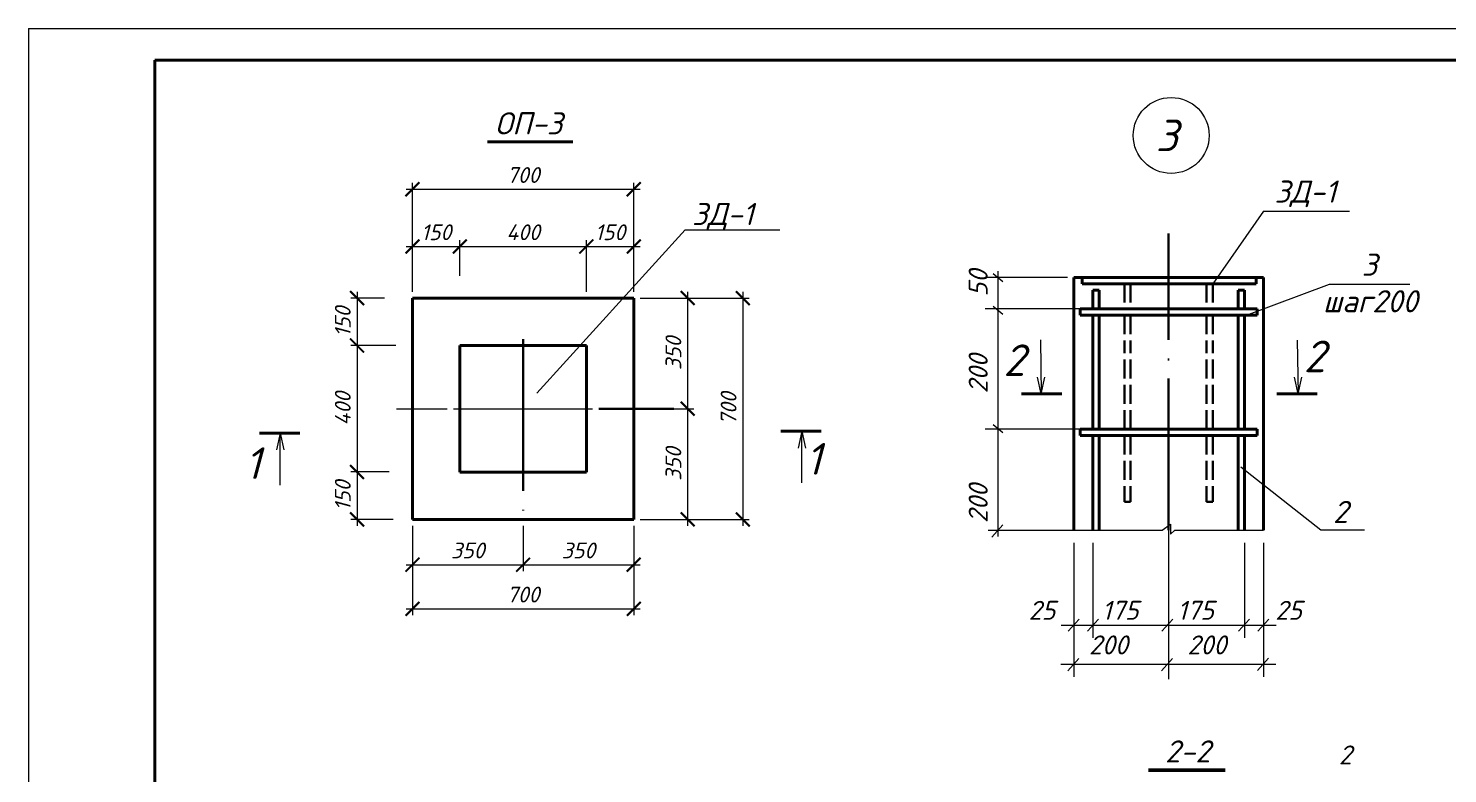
# Model space of a CAD drawing. Extents: x 108150 to 142535, y -18867 to -9422.
# Drawn here: x 136147.7 to 136372.2, y -16212.8 to -16095 of the extents above; entities that cross this region are included whole.
import ezdxf

# ---------------------------------------------------------------- set-up
doc = ezdxf.new("R2010")
doc.units = 0
doc.header["$MEASUREMENT"] = 0
doc.header["$PDMODE"] = 32
doc.header["$PDSIZE"] = 0.6
doc.linetypes.add('ACAD_ISO04W100', pattern=[30, 24, -3, 0, -3])
doc.linetypes.add('штриховая2', pattern=[9.525, 6.35, -3.175])
for name, color, linetype, lineweight in [('Выносные', 8, 'Continuous', 15), ('Главные', 1, 'Continuous', 40), ('надписи', 2, 'Continuous', 15), ('Осевые', 8, 'ACAD_ISO04W100', 30), ('Основные', 4, 'Continuous', 40), ('Пунктирные', 253, 'штриховая2', 30), ('РАЗМЕРЫ', 8, 'Continuous', 30), ('Размеры1', 252, 'Continuous', 15), ('Текст', 2, 'Continuous', 15)]:
    doc.layers.add(name, color=color, linetype=linetype, lineweight=lineweight)
doc.styles.add('ГОСТ', font='isocpeur.ttf', dxfattribs={"oblique": 15, "height": 2.5})
doc.styles.add('ГОСТ3', font='isocpeur.ttf', dxfattribs={"oblique": 15, "height": 3})
doc.styles.add('ГОСТ3.5', font='isocpeur.ttf', dxfattribs={"oblique": 15, "height": 3.5})
doc.linetypes.add('388', pattern='A,2,[1,a,S=0.2,R=0,X=0,Y=0],2', length=4)
doc.dimstyles.new('20', dxfattribs={"dimtxt": 3.5, "dimasz": 2.2, "dimexe": 1, "dimexo": 1, "dimgap": 1, "dimtad": 1, "dimdec": 0, "dimlfac": 20, "dimtxsty": 'ГОСТ', "dimblk": 'ARCHTICK', "dimcen": 3, "dimdle": 1, "dimclrd": 256, "dimclre": 256, "dimclrt": 2, "dimadec": 0, "dimazin": 0, "dimtfac": 1, "dimtdec": 0, "dimtmove": 1, "dimatfit": 3, "dimfxl": 3, "dimlwd": -1, "dimlwe": -1, "dimarcsym": 0})

# ---------------------------------------------------------------- blocks, each defined once
blk = doc.blocks.new('_ArchTick')
at = {"color": 0, "linetype": 'ByBlock', "const_width": 0.15}
blk.add_lwpolyline([(-0.5, -0.5), (0.5, 0.5)], dxfattribs=at)
blk = doc.blocks.new('*D3315')
at = {"layer": 'Defpoints', "color": 0, "lineweight": 0, "ltscale": 10, "transparency": 16777216}
for p in [(136215.96, -16129.45), (136215.96, -16135.11), (136208.46, -16137.61)]:
    blk.add_point(p, dxfattribs=at)
at = {"layer": 'Размеры1', "ltscale": 10, "transparency": 16777216}
for p, q in [((136207.46, -16129.45), (136216.96, -16129.45)), ((136208.46, -16136.61), (136208.46, -16128.45)), ((136215.96, -16134.11), (136215.96, -16128.45))]:
    blk.add_line(p, q, dxfattribs=at)
at = {"layer": 'Размеры1', "ltscale": 10, "transparency": 16777216, "xscale": 2.2, "yscale": 2.2, "zscale": 2.2, "rotation": 180}
blk.add_blockref('_ArchTick', (136208.46, -16129.45), dxfattribs=at)
at = {"layer": 'Размеры1', "ltscale": 10, "transparency": 16777216, "xscale": 2.2, "yscale": 2.2, "zscale": 2.2}
blk.add_blockref('_ArchTick', (136215.96, -16129.45), dxfattribs=at)
at = {"layer": 'Размеры1', "color": 2, "lineweight": 25, "ltscale": 10, "transparency": 16777216, "insert": (136212.21, -16127.2), "char_height": 2.5, "attachment_point": 5, "style": 'ГОСТ'}
blk.add_mtext('150', dxfattribs=at)
blk = doc.blocks.new('*D3316')
at = {"layer": 'Defpoints', "color": 0, "lineweight": 0, "ltscale": 10, "transparency": 16777216}
for p in [(136235.96, -16129.45), (136215.96, -16132.68), (136235.96, -16133.74)]:
    blk.add_point(p, dxfattribs=at)
at = {"layer": 'Размеры1', "ltscale": 10, "transparency": 16777216}
for p, q in [((136214.96, -16129.45), (136236.96, -16129.45)), ((136215.96, -16131.68), (136215.96, -16128.45)), ((136235.96, -16132.74), (136235.96, -16128.45))]:
    blk.add_line(p, q, dxfattribs=at)
at = {"layer": 'Размеры1', "ltscale": 10, "transparency": 16777216, "xscale": 2.2, "yscale": 2.2, "zscale": 2.2, "rotation": 180}
blk.add_blockref('_ArchTick', (136215.96, -16129.45), dxfattribs=at)
at = {"layer": 'Размеры1', "ltscale": 10, "transparency": 16777216, "xscale": 2.2, "yscale": 2.2, "zscale": 2.2}
blk.add_blockref('_ArchTick', (136235.96, -16129.45), dxfattribs=at)
at = {"layer": 'Размеры1', "color": 2, "lineweight": 25, "ltscale": 10, "transparency": 16777216, "insert": (136225.96, -16127.2), "char_height": 2.5, "attachment_point": 5, "style": 'ГОСТ'}
blk.add_mtext('400', dxfattribs=at)
blk = doc.blocks.new('*D3317')
at = {"layer": 'Defpoints', "color": 0, "lineweight": 0, "ltscale": 10, "transparency": 16777216}
for p in [(136243.46, -16129.45), (136243.46, -16135.11), (136235.96, -16137.61)]:
    blk.add_point(p, dxfattribs=at)
at = {"layer": 'Размеры1', "ltscale": 10, "transparency": 16777216}
for p, q in [((136234.96, -16129.45), (136244.46, -16129.45)), ((136235.96, -16136.61), (136235.96, -16128.45)), ((136243.46, -16134.11), (136243.46, -16128.45))]:
    blk.add_line(p, q, dxfattribs=at)
at = {"layer": 'Размеры1', "ltscale": 10, "transparency": 16777216, "xscale": 2.2, "yscale": 2.2, "zscale": 2.2, "rotation": 180}
blk.add_blockref('_ArchTick', (136235.96, -16129.45), dxfattribs=at)
at = {"layer": 'Размеры1', "ltscale": 10, "transparency": 16777216, "xscale": 2.2, "yscale": 2.2, "zscale": 2.2}
blk.add_blockref('_ArchTick', (136243.46, -16129.45), dxfattribs=at)
at = {"layer": 'Размеры1', "color": 2, "lineweight": 25, "ltscale": 10, "transparency": 16777216, "insert": (136239.71, -16127.2), "char_height": 2.5, "attachment_point": 5, "style": 'ГОСТ'}
blk.add_mtext('150', dxfattribs=at)
blk = doc.blocks.new('*D3318')
at = {"layer": 'Defpoints', "color": 0, "lineweight": 0, "ltscale": 10, "transparency": 16777216}
for p in [(136243.46, -16120.4), (136208.46, -16137.61), (136243.46, -16137.61)]:
    blk.add_point(p, dxfattribs=at)
at = {"layer": 'Размеры1', "ltscale": 10, "transparency": 16777216}
for p, q in [((136207.46, -16120.4), (136244.46, -16120.4)), ((136208.46, -16136.61), (136208.46, -16119.4)), ((136243.46, -16136.61), (136243.46, -16119.4))]:
    blk.add_line(p, q, dxfattribs=at)
at = {"layer": 'Размеры1', "ltscale": 10, "transparency": 16777216, "xscale": 2.2, "yscale": 2.2, "zscale": 2.2, "rotation": 180}
blk.add_blockref('_ArchTick', (136208.46, -16120.4), dxfattribs=at)
at = {"layer": 'Размеры1', "ltscale": 10, "transparency": 16777216, "xscale": 2.2, "yscale": 2.2, "zscale": 2.2}
blk.add_blockref('_ArchTick', (136243.46, -16120.4), dxfattribs=at)
at = {"layer": 'Размеры1', "color": 2, "lineweight": 25, "ltscale": 10, "transparency": 16777216, "insert": (136225.96, -16118.15), "char_height": 2.5, "attachment_point": 5, "style": 'ГОСТ'}
blk.add_mtext('700', dxfattribs=at)
blk = doc.blocks.new('*D3319')
at = {"layer": 'Defpoints', "color": 0, "lineweight": 0, "ltscale": 10, "transparency": 16777216}
for p in [(136208.46, -16172.61), (136225.96, -16172.61), (136225.96, -16179.77)]:
    blk.add_point(p, dxfattribs=at)
at = {"layer": 'Размеры1', "ltscale": 10, "transparency": 16777216}
for p, q in [((136208.46, -16173.61), (136208.46, -16180.77)), ((136225.96, -16173.61), (136225.96, -16180.77)), ((136207.46, -16179.77), (136226.96, -16179.77))]:
    blk.add_line(p, q, dxfattribs=at)
at = {"layer": 'Размеры1', "ltscale": 10, "transparency": 16777216, "xscale": 2.2, "yscale": 2.2, "zscale": 2.2, "rotation": 180}
blk.add_blockref('_ArchTick', (136208.46, -16179.77), dxfattribs=at)
at = {"layer": 'Размеры1', "ltscale": 10, "transparency": 16777216, "xscale": 2.2, "yscale": 2.2, "zscale": 2.2}
blk.add_blockref('_ArchTick', (136225.96, -16179.77), dxfattribs=at)
at = {"layer": 'Размеры1', "color": 2, "lineweight": 25, "ltscale": 10, "transparency": 16777216, "insert": (136217.21, -16177.52), "char_height": 2.5, "attachment_point": 5, "style": 'ГОСТ'}
blk.add_mtext('350', dxfattribs=at)
blk = doc.blocks.new('*D3320')
at = {"layer": 'Defpoints', "color": 0, "lineweight": 0, "ltscale": 10, "transparency": 16777216}
for p in [(136225.96, -16172.61), (136243.46, -16172.61), (136243.46, -16179.77)]:
    blk.add_point(p, dxfattribs=at)
at = {"layer": 'Размеры1', "ltscale": 10, "transparency": 16777216}
for p, q in [((136225.96, -16173.61), (136225.96, -16180.77)), ((136243.46, -16173.61), (136243.46, -16180.77)), ((136224.96, -16179.77), (136244.46, -16179.77))]:
    blk.add_line(p, q, dxfattribs=at)
at = {"layer": 'Размеры1', "ltscale": 10, "transparency": 16777216, "xscale": 2.2, "yscale": 2.2, "zscale": 2.2, "rotation": 180}
blk.add_blockref('_ArchTick', (136225.96, -16179.77), dxfattribs=at)
at = {"layer": 'Размеры1', "ltscale": 10, "transparency": 16777216, "xscale": 2.2, "yscale": 2.2, "zscale": 2.2}
blk.add_blockref('_ArchTick', (136243.46, -16179.77), dxfattribs=at)
at = {"layer": 'Размеры1', "color": 2, "lineweight": 25, "ltscale": 10, "transparency": 16777216, "insert": (136234.71, -16177.52), "char_height": 2.5, "attachment_point": 5, "style": 'ГОСТ'}
blk.add_mtext('350', dxfattribs=at)
blk = doc.blocks.new('*D3321')
at = {"layer": 'Defpoints', "color": 0, "lineweight": 0, "ltscale": 10, "transparency": 16777216}
for p in [(136208.46, -16179.77), (136243.46, -16179.77), (136243.46, -16186.74)]:
    blk.add_point(p, dxfattribs=at)
at = {"layer": 'Размеры1', "ltscale": 10, "transparency": 16777216}
for p, q in [((136208.46, -16180.77), (136208.46, -16187.74)), ((136243.46, -16180.77), (136243.46, -16187.74)), ((136207.46, -16186.74), (136244.46, -16186.74))]:
    blk.add_line(p, q, dxfattribs=at)
at = {"layer": 'Размеры1', "ltscale": 10, "transparency": 16777216, "xscale": 2.2, "yscale": 2.2, "zscale": 2.2, "rotation": 180}
blk.add_blockref('_ArchTick', (136208.46, -16186.74), dxfattribs=at)
at = {"layer": 'Размеры1', "ltscale": 10, "transparency": 16777216, "xscale": 2.2, "yscale": 2.2, "zscale": 2.2}
blk.add_blockref('_ArchTick', (136243.46, -16186.74), dxfattribs=at)
at = {"layer": 'Размеры1', "color": 2, "lineweight": 25, "ltscale": 10, "transparency": 16777216, "insert": (136225.96, -16184.49), "char_height": 2.5, "attachment_point": 5, "style": 'ГОСТ'}
blk.add_mtext('700', dxfattribs=at)
blk = doc.blocks.new('*D3322')
at = {"layer": 'Defpoints', "color": 0, "lineweight": 0, "ltscale": 10, "transparency": 16777216}
for p in [(136205.02, -16137.61), (136199.69, -16145.11), (136206.83, -16145.11)]:
    blk.add_point(p, dxfattribs=at)
at = {"layer": 'Размеры1', "ltscale": 10, "transparency": 16777216}
for p, q in [((136199.69, -16136.61), (136199.69, -16146.11)), ((136204.02, -16137.61), (136198.69, -16137.61)), ((136205.83, -16145.11), (136198.69, -16145.11))]:
    blk.add_line(p, q, dxfattribs=at)
at = {"layer": 'Размеры1', "ltscale": 10, "transparency": 16777216, "xscale": 2.2, "yscale": 2.2, "zscale": 2.2}
for p, rotation in [((136199.69, -16137.61), 90), ((136199.69, -16145.11), 270)]:
    blk.add_blockref('_ArchTick', p, dxfattribs=dict(at, rotation=rotation))
at = {"layer": 'Размеры1', "color": 2, "lineweight": 25, "ltscale": 10, "transparency": 16777216, "insert": (136197.44, -16141.36), "char_height": 2.5, "attachment_point": 5, "rotation": 90, "style": 'ГОСТ'}
blk.add_mtext('150', dxfattribs=at)
blk = doc.blocks.new('*D3323')
at = {"layer": 'Defpoints', "color": 0, "lineweight": 0, "ltscale": 10, "transparency": 16777216}
for p in [(136205.86, -16145.11), (136199.69, -16165.11), (136205.78, -16165.11)]:
    blk.add_point(p, dxfattribs=at)
at = {"layer": 'Размеры1', "ltscale": 10, "transparency": 16777216}
for p, q in [((136204.86, -16145.11), (136198.69, -16145.11)), ((136199.69, -16144.11), (136199.69, -16166.11)), ((136204.78, -16165.11), (136198.69, -16165.11))]:
    blk.add_line(p, q, dxfattribs=at)
at = {"layer": 'Размеры1', "ltscale": 10, "transparency": 16777216, "xscale": 2.2, "yscale": 2.2, "zscale": 2.2}
for p, rotation in [((136199.69, -16145.11), 90), ((136199.69, -16165.11), 270)]:
    blk.add_blockref('_ArchTick', p, dxfattribs=dict(at, rotation=rotation))
at = {"layer": 'Размеры1', "color": 2, "lineweight": 25, "ltscale": 10, "transparency": 16777216, "insert": (136197.44, -16155.11), "char_height": 2.5, "attachment_point": 5, "rotation": 90, "style": 'ГОСТ'}
blk.add_mtext('400', dxfattribs=at)
blk = doc.blocks.new('*D3324')
at = {"layer": 'Defpoints', "color": 0, "lineweight": 0, "ltscale": 10, "transparency": 16777216}
for p in [(136205.78, -16165.11), (136199.69, -16172.61), (136206.42, -16172.61)]:
    blk.add_point(p, dxfattribs=at)
at = {"layer": 'Размеры1', "ltscale": 10, "transparency": 16777216}
for p, q in [((136204.78, -16165.11), (136198.69, -16165.11)), ((136199.69, -16164.11), (136199.69, -16173.61)), ((136205.42, -16172.61), (136198.69, -16172.61))]:
    blk.add_line(p, q, dxfattribs=at)
at = {"layer": 'Размеры1', "ltscale": 10, "transparency": 16777216, "xscale": 2.2, "yscale": 2.2, "zscale": 2.2}
for p, rotation in [((136199.69, -16165.11), 90), ((136199.69, -16172.61), 270)]:
    blk.add_blockref('_ArchTick', p, dxfattribs=dict(at, rotation=rotation))
at = {"layer": 'Размеры1', "color": 2, "lineweight": 25, "ltscale": 10, "transparency": 16777216, "insert": (136197.44, -16168.86), "char_height": 2.5, "attachment_point": 5, "rotation": 90, "style": 'ГОСТ'}
blk.add_mtext('150', dxfattribs=at)
blk = doc.blocks.new('*D3325')
at = {"layer": 'Defpoints', "color": 0, "lineweight": 0, "ltscale": 10, "transparency": 16777216}
for p in [(136243.46, -16137.61), (136243.46, -16155.11), (136251.98, -16155.11)]:
    blk.add_point(p, dxfattribs=at)
at = {"layer": 'Размеры1', "ltscale": 10, "transparency": 16777216}
for p, q in [((136251.98, -16136.61), (136251.98, -16156.11)), ((136244.46, -16137.61), (136252.98, -16137.61)), ((136244.46, -16155.11), (136252.98, -16155.11))]:
    blk.add_line(p, q, dxfattribs=at)
at = {"layer": 'Размеры1', "ltscale": 10, "transparency": 16777216, "xscale": 2.2, "yscale": 2.2, "zscale": 2.2}
for p, rotation in [((136251.98, -16137.61), 90), ((136251.98, -16155.11), 270)]:
    blk.add_blockref('_ArchTick', p, dxfattribs=dict(at, rotation=rotation))
at = {"layer": 'Размеры1', "color": 2, "lineweight": 25, "ltscale": 10, "transparency": 16777216, "insert": (136249.73, -16146.36), "char_height": 2.5, "attachment_point": 5, "rotation": 90, "style": 'ГОСТ'}
blk.add_mtext('350', dxfattribs=at)
blk = doc.blocks.new('*D3326')
at = {"layer": 'Defpoints', "color": 0, "lineweight": 0, "ltscale": 10, "transparency": 16777216}
for p in [(136243.46, -16155.11), (136243.46, -16172.61), (136251.98, -16172.61)]:
    blk.add_point(p, dxfattribs=at)
at = {"layer": 'Размеры1', "ltscale": 10, "transparency": 16777216}
for p, q in [((136251.98, -16154.11), (136251.98, -16173.61)), ((136244.46, -16155.11), (136252.98, -16155.11)), ((136244.46, -16172.61), (136252.98, -16172.61))]:
    blk.add_line(p, q, dxfattribs=at)
at = {"layer": 'Размеры1', "ltscale": 10, "transparency": 16777216, "xscale": 2.2, "yscale": 2.2, "zscale": 2.2}
for p, rotation in [((136251.98, -16155.11), 90), ((136251.98, -16172.61), 270)]:
    blk.add_blockref('_ArchTick', p, dxfattribs=dict(at, rotation=rotation))
at = {"layer": 'Размеры1', "color": 2, "lineweight": 25, "ltscale": 10, "transparency": 16777216, "insert": (136249.73, -16163.86), "char_height": 2.5, "attachment_point": 5, "rotation": 90, "style": 'ГОСТ'}
blk.add_mtext('350', dxfattribs=at)
blk = doc.blocks.new('*D3327')
at = {"layer": 'Defpoints', "color": 0, "lineweight": 0, "ltscale": 10, "transparency": 16777216}
for p in [(136251.98, -16137.61), (136251.98, -16172.61), (136260.71, -16172.61)]:
    blk.add_point(p, dxfattribs=at)
at = {"layer": 'Размеры1', "ltscale": 10, "transparency": 16777216}
for p, q in [((136260.71, -16136.61), (136260.71, -16173.61)), ((136252.98, -16137.61), (136261.71, -16137.61)), ((136252.98, -16172.61), (136261.71, -16172.61))]:
    blk.add_line(p, q, dxfattribs=at)
at = {"layer": 'Размеры1', "ltscale": 10, "transparency": 16777216, "xscale": 2.2, "yscale": 2.2, "zscale": 2.2}
for p, rotation in [((136260.71, -16137.61), 90), ((136260.71, -16172.61), 270)]:
    blk.add_blockref('_ArchTick', p, dxfattribs=dict(at, rotation=rotation))
at = {"layer": 'Размеры1', "color": 2, "lineweight": 25, "ltscale": 10, "transparency": 16777216, "insert": (136258.46, -16155.11), "char_height": 2.5, "attachment_point": 5, "rotation": 90, "style": 'ГОСТ'}
blk.add_mtext('700', dxfattribs=at)

msp = doc.modelspace()

# ---------------------------------------------------------------- linework, layer by layer
at = {"layer": 'Выносные'}
for p, q in [((136147.7125, -16094.9608), (136567.7125, -16094.9608)), ((136147.7125, -16094.9608), (136147.7125, -16391.9608)), ((136343.0424, -16123.885), (136335.0487, -16135.3304)), ((136343.0424, -16123.885), (136356.6571, -16123.885)), ((136228.1366, -16152.6388), (136251.5691, -16126.8081)), ((136251.5691, -16126.8081), (136266.5829, -16126.8081)), ((136312.0487, -16134.3304), (136299.0487, -16134.3304)), ((136300.3241, -16133.7364), (136301.8233, -16134.9985)), ((136301.0487, -16133.3304), (136301.0487, -16175.3304)), ((136340.3767, -16140.3304), (136353.5062, -16135.4178)), ((136353.5062, -16135.4178), (136366.192, -16135.4178)), ((136300.3241, -16138.9006), (136301.8233, -16140.1627)), ((136314.0487, -16139.3304), (136299.0487, -16139.3304)), ((136307.8028, -16144.1962), (136307.891, -16152.7718)), ((136348.3743, -16144.2693), (136348.5492, -16152.7718)), ((136307.891, -16152.7718), (136307.3048, -16150.1089)), ((136307.891, -16152.7718), (136308.462, -16150.1089)), ((136348.5492, -16152.7718), (136347.9631, -16150.1089)), ((136348.5492, -16152.7718), (136349.1203, -16150.1089)), ((136205.9587, -16155.1127), (136213.9587, -16155.1127)), ((136214.9587, -16155.1127), (136236.9587, -16155.1127)), ((136187.5518, -16158.9642), (136186.9808, -16161.6271)), ((136187.5518, -16167.2088), (136187.5518, -16158.9642)), ((136187.5518, -16158.9642), (136188.1379, -16161.6271)), ((136270.0212, -16158.6633), (136269.4502, -16161.3262)), ((136270.0212, -16166.8198), (136270.0212, -16158.6633)), ((136270.0212, -16158.6633), (136270.6074, -16161.3262)), ((136314.0487, -16158.3304), (136299.0487, -16158.3304)), ((136300.3241, -16157.6211), (136301.8233, -16158.8831)), ((136339.481, -16164.2976), (136352.1449, -16174.2789)), ((136299.5046, -16174.3304), (136327.0487, -16174.3304)), ((136301.8399, -16173.4689), (136300.0919, -16175.4025)), ((136327.0487, -16174.3304), (136328.3298, -16173.3797)), ((136328.0487, -16174.3304), (136328.0487, -16189.3304)), ((136328.3298, -16173.3797), (136328.3298, -16174.9572)), ((136328.3298, -16174.9572), (136329.0487, -16174.3107)), ((136329.0487, -16174.3304), (136343.0487, -16174.3304)), ((136352.1449, -16174.2789), (136359.0396, -16174.2789)), ((136301.0487, -16175.3304), (136301.0487, -16175.3304)), ((136313.0487, -16176.3304), (136313.0487, -16197.5206)), ((136316.0487, -16176.3304), (136316.0487, -16191.3304)), ((136340.0487, -16176.3304), (136340.0487, -16191.3304)), ((136343.0487, -16176.3304), (136343.0487, -16197.4813)), ((136313.9067, -16188.369), (136312.1587, -16190.3025)), ((136316.9656, -16188.369), (136315.2176, -16190.3025)), ((136328.7402, -16188.369), (136326.9922, -16190.3025)), ((136340.8288, -16188.369), (136339.0808, -16190.3025)), ((136343.8878, -16188.369), (136342.1398, -16190.3025)), ((136311.0487, -16189.3304), (136345.0487, -16189.3304)), ((136328.0487, -16189.3304), (136328.0487, -16197.8594)), ((136313.8659, -16194.618), (136312.118, -16196.5515)), ((136328.6799, -16194.618), (136326.9319, -16196.5515)), ((136343.8471, -16194.5712), (136342.0991, -16196.5047)), ((136311.008, -16195.522), (136345.008, -16195.522))]:
    msp.add_line(p, q, dxfattribs=at)
msp.add_circle((136328.4622, -16111.8926), 6, dxfattribs=at)
at = {"layer": 'Главные'}
for p, q in [((136304.8011, -16152.7718), (136311.174, -16152.7718)), ((136345.1544, -16152.7718), (136351.5272, -16152.7718)), ((136190.6417, -16158.9642), (136184.2688, -16158.9642)), ((136273.1111, -16158.6633), (136266.7382, -16158.6633))]:
    msp.add_line(p, q, dxfattribs=at)
at = {"layer": 'Осевые'}
for p, q in [((136328.0487, -16174.3304), (136328.0487, -16127.4008)), ((136225.9587, -16144.1127), (136225.9587, -16166.1127)), ((136225.9587, -16144.1127), (136225.9587, -16173.9512)), ((136237.9587, -16155.1127), (136249.8023, -16155.1127))]:
    msp.add_line(p, q, dxfattribs=at)
at = {"layer": 'Основные'}
for p, q in [((136167.7125, -16099.9608), (136562.7125, -16099.9608)), ((136167.7125, -16099.9608), (136167.7125, -16386.9608)), ((136313.0487, -16134.3304), (136343.0487, -16134.3304)), ((136313.0487, -16134.3304), (136313.0487, -16174.3304)), ((136314.3648, -16135.3304), (136314.3648, -16134.3304)), ((136341.9226, -16135.3304), (136341.9226, -16134.3304)), ((136343.0487, -16134.3304), (136343.0487, -16174.3304)), ((136318.0487, -16135.3304), (136314.3648, -16135.3304)), ((136317.0487, -16136.3304), (136316.0487, -16136.3304)), ((136316.0487, -16136.3304), (136316.0487, -16139.3304)), ((136317.0487, -16136.3304), (136317.0487, -16139.3304)), ((136318.0487, -16135.3304), (136338.0487, -16135.3304)), ((136338.0487, -16135.3304), (136341.9226, -16135.3304)), ((136339.0487, -16136.3304), (136339.0487, -16139.3304)), ((136339.0487, -16136.3304), (136340.0487, -16136.3304)), ((136340.0487, -16136.3304), (136340.0487, -16139.3304)), ((136208.4587, -16137.6127), (136208.4587, -16172.6127)), ((136243.4587, -16137.6127), (136208.4587, -16137.6127)), ((136243.4587, -16137.6127), (136243.4587, -16172.6127)), ((136314.0487, -16139.3304), (136342.0487, -16139.3304)), ((136314.0487, -16139.3304), (136314.0487, -16140.3304)), ((136314.0487, -16140.3304), (136342.0487, -16140.3304)), ((136316.0487, -16140.3304), (136316.0487, -16158.3304)), ((136317.0487, -16140.3304), (136317.0487, -16158.3304)), ((136339.0487, -16140.3304), (136339.0487, -16158.3304)), ((136340.0487, -16140.3304), (136340.0487, -16158.3304)), ((136342.0487, -16139.3304), (136342.0487, -16140.3304)), ((136215.9587, -16145.1127), (136215.9587, -16165.1127)), ((136235.9587, -16145.1127), (136215.9587, -16145.1127)), ((136235.9587, -16145.1127), (136235.9587, -16165.1127)), ((136314.0487, -16158.3304), (136342.0487, -16158.3304)), ((136314.0487, -16158.3304), (136314.0487, -16159.3304)), ((136314.0487, -16159.3304), (136342.0487, -16159.3304)), ((136316.0487, -16159.3304), (136316.0487, -16174.3304)), ((136317.0487, -16159.3304), (136317.0487, -16174.3304)), ((136339.0487, -16159.3304), (136339.0487, -16174.3304)), ((136340.0487, -16159.3304), (136340.0487, -16174.3304)), ((136342.0487, -16158.3304), (136342.0487, -16159.3304)), ((136235.9587, -16165.1127), (136215.9587, -16165.1127)), ((136243.4587, -16172.6127), (136208.4587, -16172.6127))]:
    msp.add_line(p, q, dxfattribs=at)
at = {"layer": 'Пунктирные'}
for p, q in [((136321.0487, -16135.3304), (136321.0487, -16138.3304)), ((136322.0487, -16135.3304), (136322.0487, -16138.3304)), ((136334.0487, -16135.3304), (136334.0487, -16138.3304)), ((136335.0487, -16135.3304), (136335.0487, -16138.3304)), ((136321.0487, -16140.3304), (136321.0487, -16143.3304)), ((136322.0487, -16140.3304), (136322.0487, -16143.3304)), ((136334.0487, -16140.3304), (136334.0487, -16143.3304)), ((136335.0487, -16140.3304), (136335.0487, -16143.3304)), ((136321.0487, -16144.3304), (136321.0487, -16146.3304)), ((136322.0487, -16144.3304), (136322.0487, -16146.3304)), ((136334.0487, -16144.3304), (136334.0487, -16146.3304)), ((136335.0487, -16144.3304), (136335.0487, -16146.3304)), ((136321.0487, -16147.3304), (136321.0487, -16150.3304)), ((136322.0487, -16147.3304), (136322.0487, -16150.3304)), ((136334.0487, -16147.3304), (136334.0487, -16150.3304)), ((136335.0487, -16147.3304), (136335.0487, -16150.3304)), ((136321.0487, -16151.3304), (136321.0487, -16154.3304)), ((136322.0487, -16151.3304), (136322.0487, -16154.3304)), ((136334.0487, -16151.3304), (136334.0487, -16154.3304)), ((136335.0487, -16151.3304), (136335.0487, -16154.3304)), ((136321.0487, -16155.3304), (136321.0487, -16158.3304)), ((136322.0487, -16155.3304), (136322.0487, -16158.3304)), ((136334.0487, -16155.3304), (136334.0487, -16158.3304)), ((136335.0487, -16155.3304), (136335.0487, -16158.3304)), ((136321.0487, -16159.3304), (136321.0487, -16162.3304)), ((136322.0487, -16159.3304), (136322.0487, -16162.3304)), ((136334.0487, -16159.3304), (136334.0487, -16162.3304)), ((136335.0487, -16159.3304), (136335.0487, -16162.3304)), ((136321.0487, -16163.3304), (136321.0487, -16166.3304)), ((136322.0487, -16163.3304), (136322.0487, -16166.3304)), ((136334.0487, -16163.3304), (136334.0487, -16166.3304)), ((136335.0487, -16163.3304), (136335.0487, -16166.3304)), ((136321.0487, -16167.3304), (136321.0487, -16169.8236)), ((136322.0487, -16167.3304), (136322.0487, -16169.8236)), ((136334.0487, -16167.3304), (136334.0487, -16169.8236)), ((136335.0487, -16167.3304), (136335.0487, -16169.8236)), ((136321.0487, -16169.8236), (136322.0487, -16169.8236)), ((136334.0487, -16169.8236), (136335.0487, -16169.8236))]:
    msp.add_line(p, q, dxfattribs=at)
at = {"layer": 'РАЗМЕРЫ', "color": 2, "lineweight": 40}
msp.add_line((136220.3203, -16112.8774), (136233.799, -16112.8774), dxfattribs=at)
at = {"layer": 'РАЗМЕРЫ', "color": 2, "linetype": '388', "lineweight": 50}
msp.add_line((136324.8927, -16212.2519), (136336.9898, -16212.2519), dxfattribs=at)

# ---------------------------------------------------------------- texts
at = {"layer": 'надписи', "color": 2, "lineweight": 30, "oblique": 15}
for s, height, style, p in [('ОП-3', 3.5, 'ГОСТ', (136221.499, -16111.7259)), ('3', 5, 'ГОСТ', (136326.0186, -16114.3908)), ('ЗД-1', 3.5, 'ГОСТ', (136344.7978, -16122.5165)), ('ЗД-1', 3.5, 'ГОСТ', (136252.6621, -16126.0657)), ('3', 3.5, 'ГОСТ', (136358.5867, -16134.0747)), ('шаг200', 3.5, 'ГОСТ', (136352.4612, -16139.8602)), ('2', 5, 'ГОСТ', (136301.9257, -16149.9334)), ('2', 5, 'ГОСТ', (136349.4397, -16149.3288)), ('1', 5, 'ГОСТ', (136181.9677, -16166.2111)), ('1', 5, 'ГОСТ', (136270.6455, -16165.5324)), ('2', 3.5, 'ГОСТ', (136354.0478, -16173.1717)), ('25', 3, 'ГОСТ3', (136305.9044, -16188.4826)), ('175', 3, 'ГОСТ3', (136317.5094, -16188.4826)), ('175', 3, 'ГОСТ3', (136329.4369, -16188.4826)), ('25', 3, 'ГОСТ3', (136344.9103, -16188.4826)), ('200', 3, 'ГОСТ3', (136315.4601, -16193.9558)), ('200', 3, 'ГОСТ3', (136331.0273, -16193.9558)), ('2-2', 3.5, 'ГОСТ3.5', (136327.5017, -16211.0422))]:
    msp.add_text(s, height=height, dxfattribs=dict(at, style=style)).set_placement(p)
at = {"layer": 'надписи', "color": 2, "lineweight": 30, "style": 'ГОСТ3', "oblique": 15}
for s, p in [('50', (136299.4302, -16137.3686)), ('200', (136299.4302, -16152.667)), ('200', (136299.4302, -16173.182))]:
    msp.add_text(s, height=3, rotation=90, dxfattribs=at).set_placement(p)
at = {"layer": 'Текст', "color": 2, "lineweight": 30, "style": 'ГОСТ3', "oblique": 15}
msp.add_text('2', height=3, dxfattribs=at).set_placement((136354.9699, -16211.3503))

# ---------------------------------------------------------------- dimensions: what is measured, and where the dimension line sits
at = {"layer": 'Размеры1', "color": 253, "lineweight": 25, "ltscale": 10}
for base, p1, p2, picture, middle in [((136243.4587, -16120.4032), (136208.4587, -16137.6127), (136243.4587, -16137.6127), '*D3318', (136225.9587, -16118.1532)), ((136235.9587, -16129.4488), (136215.9587, -16132.6764), (136235.9587, -16133.7354), '*D3316', (136225.9587, -16127.1988)), ((136225.9587, -16179.7668), (136208.4587, -16172.6127), (136225.9587, -16172.6127), '*D3319', (136217.2087, -16177.5168)), ((136243.4587, -16179.7668), (136225.9587, -16172.6127), (136243.4587, -16172.6127), '*D3320', (136234.7087, -16177.5168)), ((136243.4587, -16186.7444), (136208.4587, -16179.7668), (136243.4587, -16179.7668), '*D3321', (136225.9587, -16184.4944))]:
    dim = msp.add_linear_dim(base=base, p1=p1, p2=p2, dimstyle='20', dxfattribs=at)
    dim.commit()
    dim.dimension.update_dxf_attribs({"geometry": picture, "text_midpoint": middle})
for base, p1, p2, picture, middle in [((136215.9587, -16129.4488), (136208.4587, -16137.6127), (136215.9587, -16135.1127), '*D3315', (136212.2087, -16129.4488)), ((136243.4587, -16129.4488), (136235.9587, -16137.6127), (136243.4587, -16135.1127), '*D3317', (136239.7087, -16129.4488))]:
    dim = msp.add_linear_dim(base=base, p1=p1, p2=p2, dimstyle='20', dxfattribs=at)
    dim.commit()
    dim.dimension.update_dxf_attribs({"geometry": picture, "text_midpoint": middle, "dimtype": 160})
for base, p1, p2, picture, middle in [((136199.6921, -16145.1127), (136205.0184, -16137.6127), (136206.8254, -16145.1127), '*D3322', (136199.6921, -16141.3627)), ((136199.6921, -16172.6127), (136205.7765, -16165.1127), (136206.4177, -16172.6127), '*D3324', (136199.6921, -16168.8627))]:
    dim = msp.add_linear_dim(base=base, p1=p1, p2=p2, angle=90, dimstyle='20', dxfattribs=at)
    dim.commit()
    dim.dimension.update_dxf_attribs({"geometry": picture, "text_midpoint": middle, "dimtype": 160})
for base, p1, p2, picture, middle in [((136251.9797, -16155.1127), (136243.4587, -16137.6127), (136243.4587, -16155.1127), '*D3325', (136249.7297, -16146.3627)), ((136260.712, -16172.6127), (136251.9797, -16137.6127), (136251.9797, -16172.6127), '*D3327', (136258.462, -16155.1127)), ((136199.6921, -16165.1127), (136205.8624, -16145.1127), (136205.7765, -16165.1127), '*D3323', (136197.4421, -16155.1127)), ((136251.9797, -16172.6127), (136243.4587, -16155.1127), (136243.4587, -16172.6127), '*D3326', (136249.7297, -16163.8627))]:
    dim = msp.add_linear_dim(base=base, p1=p1, p2=p2, angle=90, dimstyle='20', dxfattribs=at)
    dim.commit()
    dim.dimension.update_dxf_attribs({"geometry": picture, "text_midpoint": middle})

doc.saveas('drawing.dxf')
